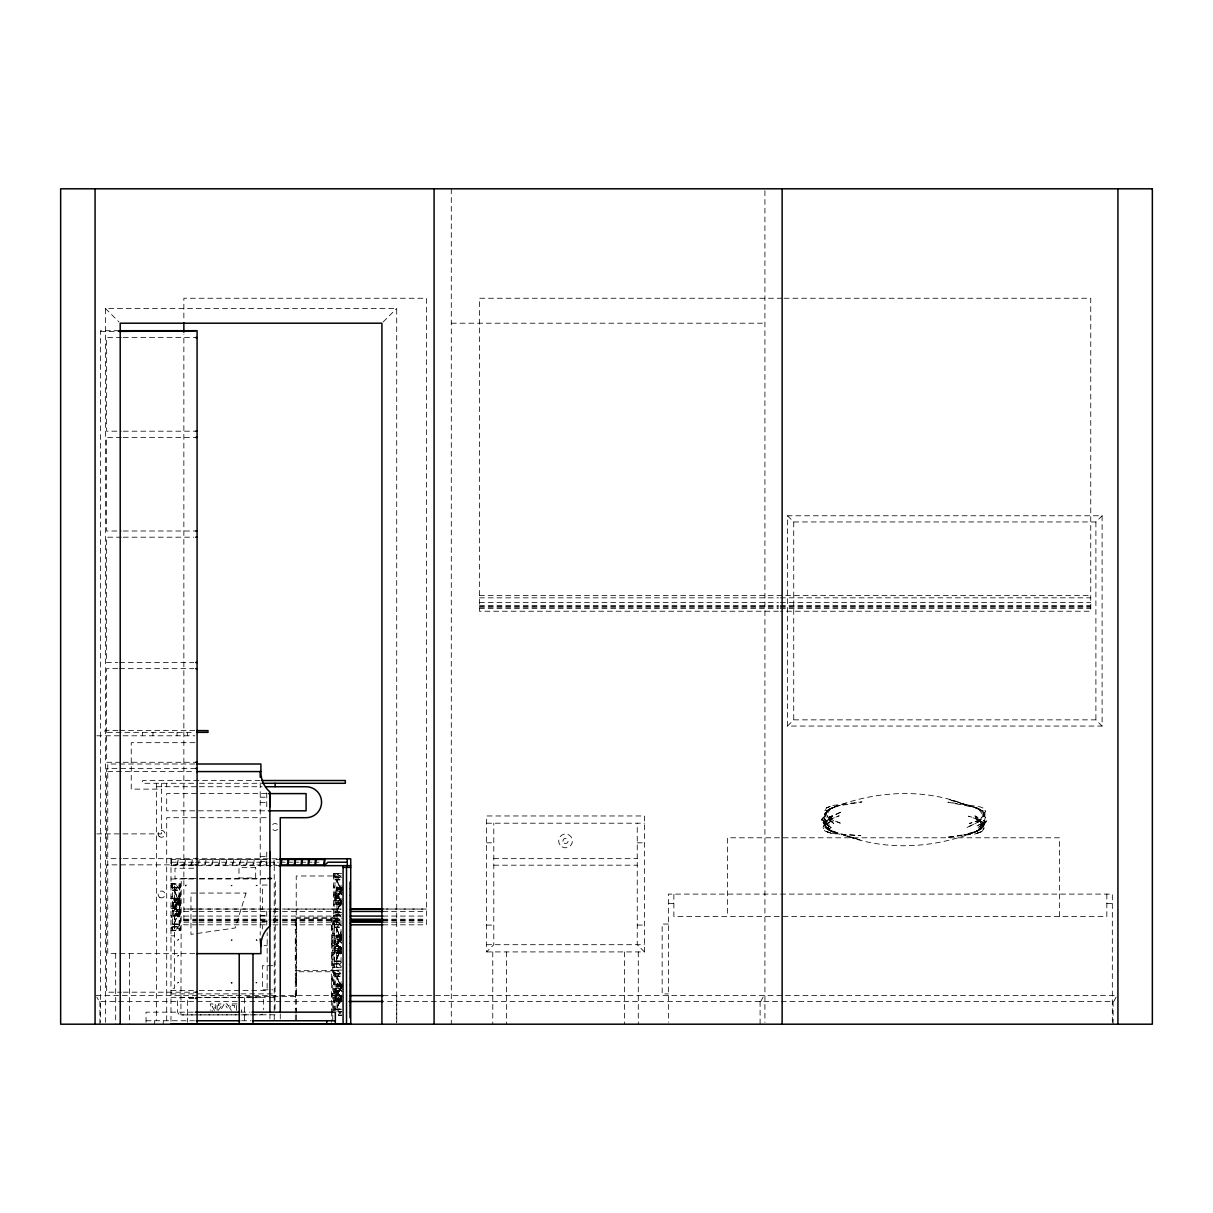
<?xml version="1.0" encoding="UTF-8"?>
<svg xmlns="http://www.w3.org/2000/svg" width="1213" height="1213" viewBox="0 0 1213 1213"><rect width="100%" height="100%" fill="white"/><g stroke="black" fill="none" stroke-linecap="round" stroke-linejoin="round"><path stroke-width="0.75" stroke-dasharray="5 3.75" d="M295.32 1013.113L295.32 917.255L332.741 917.255L332.756 1013.113M296.427 1012.961L296.427 971.749L331.665 971.749L331.665 1012.961M396.712 995.63L396.712 1022.407L396.712 308.405L105.41 308.405L105.41 1022.301M275.048 1009.11L275.351 878.515M192.261 859.471L191.715 864.975L194.808 864.975M273.622 864.975L274.168 859.471M178.432 939.544L177.659 940.302L178.447 939.544M231.077 885.52L232.108 885.247L231.258 885.899M256.14 885.672L257.171 885.247L256.17 885.672M829.267 829.707L832.967 831.436C827.084 829.616 819.488 822.945 825.765 816.956L824.628 821.519L824.901 824.84L826.356 826.735L821.656 820.519L824.749 815.924L822.035 819.472L829.54 826.402L821.777 819.275L826.159 812.786L825.158 814.53L825.31 820.625C820.731 814.499 828.767 809.283 833.74 807.418L829.722 808.889L840.184 805.28L833.013 806.827L862.003 801.899L833.437 805.371L826.538 807.813L824.582 811.558L827.933 817.001L826.189 813.635L827.933 810.542L832.315 807.858L826.235 811.027L824.506 814.166L826.235 817.517L833.149 822.171L830.132 820.716L826.493 814.772L830.844 808.358C873.709 791.088 923.032 787.555 966.443 805.023L948.43 799.352L976.359 807.858L983.364 811.512L985.123 814.651L983.364 818.002L976.359 822.611L979.346 821.171L983.015 815.257L978.603 808.798C982.333 811.527 988.079 816.167 983.713 821.11L983.864 815.03L986.973 819.791L983.986 823.324L986.578 819.973L986.851 821.034L981.908 827.205L983.318 825.325L983.455 819.245C987.761 825.204 979.498 830.026 974.888 831.875L978.603 829.935L977.784 830.95C934.935 848.281 885.551 851.678 842.14 834.271L860.199 839.942L831.769 832.027L843.566 834.483L860.881 835.712L831.83 833.483L824.901 830.996L823.081 827.236L825.447 822.96L831.299 818.441L826.857 821.808L825.083 825.174L826.857 828.282L831.314 831.375L826.326 828.115L839.169 833.619C834.013 830.996 825.659 831.163 823.506 824.643L825.265 821.292L832.27 816.683L829.267 818.123L825.613 824.036L830.01 830.496L832.27 831.436L828.722 829.95L831.299 830.996M983.864 828.6L984.031 827.736C981.969 820.943 974.782 817.729 968.444 816.182L978.891 819.791L982.06 822.02L976.298 818.896L980.695 822.293L982.439 825.659L980.695 828.752L976.207 831.815L968.444 834.013L963.835 834.847L977.996 830.693L968.444 834.013L946.625 837.395L975.191 833.922L982.075 831.481L983.864 828.6L982.97 828.979M821.656 820.519L821.777 819.275M179.721 910.372L174.46 923.123A27.05 8.84 84 0 0 177.037 927.248L177.083 927.323A27.414 8.961 84 0 0 179.721 929.325L179.721 885.096A24.836 9.037 87.4 0 0 177.234 886.93L176.78 887.537A24.594 8.946 87.4 0 0 174.46 892.692M341.202 966.139A29.703 9.264 84 0 1 339.018 964.32L338.958 964.259A28.445 8.885 84 0 1 336.38 960.135L340.989 948.884L334.394 948.824L334.394 967.701M232.092 940.136L231.016 940.136L232.092 939.848M257.065 940.257L256.125 939.711L256.974 940.378M256.004 982.5L257.05 982.773L255.973 982.909M341.338 917.058A26.686 8.991 83.8 0 1 339.61 915.557L339.549 915.497A26.322 8.87 83.8 0 1 336.971 911.509L340.914 902.184M340.989 935.572L336.38 946.458L336.38 943.259L341.641 951.098L336.38 943.487L341.641 950.583L336.38 943.669L341.641 950.097L336.38 943.911L340.747 948.687M341.641 934.01L336.38 946.428L340.898 936.436M340.944 1013.401A26.686 8.991 83.8 0 1 339.655 1012.203L339.61 1012.142A26.322 8.87 83.8 0 1 337.032 1008.155L340.974 998.845M341.641 947.277L336.38 959.559L341.641 947.368M341.49 887.992L336.971 898.302L336.971 895.209L341.353 901.987M342.293 989.717L337.032 977.723L340.792 986.26L337.032 994.948L337.032 991.855L341.414 998.633M342.233 886.263L336.971 898.257L341.49 889.174M340.792 986.351L337.032 994.918L340.792 987.321M340.792 999.194L337.032 1007.609L342.293 995.737L337.032 1007.017L340.792 999.057M341.111 931.736A23.456 6.717 -76.4 0 0 339.124 936.588L338.67 937.892A22.577 6.459 -76.4 0 0 336.38 946.246L341.641 934.768M341.49 888.598L336.971 898.257L342.233 886.991M340.792 986.866L337.032 994.918L342.293 983.637M336.38 946.337L340.898 937.027M179.706 893.663A23.608 7.081 -76.4 0 0 177.204 899.576L176.749 900.895A23.608 7.081 -76.4 0 0 174.46 909.234L179.994 898.408L179.721 916.255L173.504 916.255L173.504 898.166L179.994 898.408M341.187 885.172A23.138 7.142 -76 0 0 339.716 888.75L339.261 890.024A22.88 7.066 -76 0 0 336.971 898.09L342.233 887.673L336.031 887.673M341.247 981.817A23.138 7.142 -76 0 0 339.776 985.396L339.322 986.669A22.88 7.066 -76 0 0 337.032 994.736L342.293 984.319L336.077 984.334M174.46 909.189L179.721 899.136L174.46 908.992L179.721 899.758L174.46 908.749L179.994 900.986M340.762 937.816L336.38 946.201L341.641 935.466L335.44 935.466M760.778 1001.483L763.887 995.63M1116.127 997.101L1113.807 1001.483L385.021 1001.483M341.641 936.133L336.38 945.988L340.762 938.301M983.167 816.334L984.971 813.028L981.772 817.486L983.546 814.12L981.772 811.012L977.314 808.298L979.058 809.056M336.971 898.045L341.353 889.933M337.032 994.69L341.414 986.594M825.447 822.96L823.081 827.236M342.233 888.31L336.971 897.847L341.353 890.403M342.293 984.971L337.032 994.493L341.414 987.048M983.728 815.333L985.532 811.194L983.713 808.298L979.922 806.797L947.853 802.172L977.299 807.919L965.063 804.81C966.7 802.551 995.024 817.137 978.118 808.54L979.588 809.253L969.445 805.675M341.641 936.754L336.38 945.746L340.762 938.726M342.233 888.917L336.971 897.605L341.353 890.827M342.293 985.563L337.032 994.251L341.414 987.473A23.062 1.001 67.5 0 1 339.807 983.743L339.352 982.575A23.472 1.016 67.5 0 1 337.032 976.374M341.641 937.331L336.38 945.443L341.641 937.846L335.44 937.816M342.233 889.463L336.971 897.302L341.187 891.449M342.293 986.124L337.032 993.963L341.247 988.095M341.641 937.846L336.38 945.079L341.641 938.331L336.38 944.669L340.732 939.696M218.204 1010.368L221.843 1005.441L218.385 1005.441L218.385 1003.924L224.269 1003.924L220.63 1010.338M342.233 889.978L336.971 896.968L341.187 891.737M342.293 986.624L337.032 993.614L341.247 988.398M177.689 956.056L178.463 955.298L177.705 956.056M178.447 982.272L177.674 983.046L178.432 982.272M231.91 982.439L230.955 982.818L231.91 983.212M231.88 983.212L231.895 982.439M173.504 900.819L179.721 900.819L174.46 908.082L179.721 901.744M179.721 908.385L174.46 913.616L174.46 930.204A34.313 10.659 -82.5 0 0 179.721 924.913M342.233 890.433L336.971 896.574L341.323 891.752M342.293 987.079L337.032 993.22L341.384 988.398M340.717 946.549L336.38 950.613L336.38 967.201A36.906 10.947 -82.5 0 0 341.217 962.606M341.308 898.393L336.971 902.305L336.971 918.347A33.388 10.705 -82.3 0 0 341.369 914.526M341.369 995.039L337.032 998.966L337.032 1011.657M383.141 321.976L396.712 308.405M486.58 951.917L644.482 951.917L644.482 815.97L486.58 815.97L486.58 951.917L493.797 944.7L493.797 823.202M787.525 726.056L793.727 719.855L1095.9 719.855L1102.101 726.056L1102.101 515.768L787.525 515.768L787.525 726.056L1102.101 726.056M787.525 515.768L793.727 521.954L1095.9 521.954L1102.101 515.768M176.795 905.034L174.46 907.218A26.079 4.23 72 0 0 177.037 914.405L177.083 914.541A26.383 4.276 72 0 0 179.721 920.788M338.715 942.046L336.38 944.214A24.942 3.851 72 0 0 338.958 951.401L339.018 951.553A25.943 4.003 72 0 0 341.202 956.799M339.306 894.026L336.971 896.119A25.397 4.245 71.4 0 0 339.549 903.063L339.61 903.215A25.716 4.306 71.4 0 0 341.338 907.309M339.367 990.672L337.032 992.78A25.397 4.245 71.4 0 0 339.61 999.724L339.655 999.861A25.716 4.306 71.4 0 0 340.944 1002.939M179.994 914.845L173.504 915.042M179.721 889.508A27.202 8.142 80 0 0 177.083 886.112L177.037 886.051A27.459 8.218 80 0 0 174.46 884.717L174.46 900.819L179.721 906.035L174.46 900.819L179.994 898.712M339.018 923.108L338.958 923.063A29.946 8.552 80 0 0 336.38 921.713L336.38 937.816L341.641 943.047L336.38 937.816L340.732 935.466M179.721 914.329L174.46 916.255M186.029 885.02L185.741 886.081L185.998 885.02M179.994 913.434L173.504 913.616M981.256 828.585L976.298 831.436L977.996 830.693M341.338 877.696A26.474 8.173 79.6 0 0 339.61 875.725L339.549 875.68A26.701 8.248 79.6 0 0 336.971 874.376L336.971 889.948L342.233 894.997L336.971 889.948L341.323 887.673M340.944 973.766A26.474 8.173 79.6 0 0 339.655 972.386L339.61 972.326A26.701 8.248 79.6 0 0 337.032 971.037L337.032 986.594L342.293 991.643L337.032 986.594L341.384 984.334M174.46 900.819L179.721 898.317L174.46 909.341L174.46 906.263L179.721 914.102L174.46 906.475L179.721 913.571L174.46 906.672L179.721 912.676M336.38 937.816L341.641 935.314L338.73 936.466M340.717 952.053L336.38 953.266M179.994 911.615L172.276 911.615M336.971 889.948L342.233 887.522M337.032 986.594L342.293 984.183M341.308 903.7L336.971 904.868M341.369 1000.346L337.032 1001.513M824.749 810.693L825.644 810.314M826.538 807.813L830.253 806.327M176.81 899.455L179.721 898.317L173.504 898.469M179.994 909.492L172.276 909.356M260.234 1014.826L260.689 1014.826A3.442 3.442 0 0 0 262.342 1014.129M333.56 873.648L334.985 873.633M171.048 883.943L172.473 883.943M332.969 920.955L334.394 920.94M333.62 970.294L335.046 970.294M265.95 878.53L181.253 878.637L180.919 1014.917L239.492 1014.856M275.033 1014.796L180.919 1014.917A3.442 3.442 0 0 1 177.629 1011.415L177.629 1001.089A3.442 3.442 0 0 1 181.071 997.647L235.731 997.647M782.264 298.246L479.453 298.246L479.453 611.231L778.473 611.231M784.144 298.246L1090.745 298.246L1090.745 611.231L780.368 611.231M451.297 323.204L764.918 323.204M119.071 330.709L100.376 330.709L100.376 1022.301M100.376 331.407L119.071 331.407M121.421 337.578L106.562 337.578L106.562 431.191L121.421 431.191M123.286 337.578L195.702 337.578M123.286 431.191L195.702 431.191M121.421 437.393L106.562 437.393L106.562 531.006L121.421 531.006M123.286 437.393L195.702 437.393M123.286 531.006L195.702 531.006M121.421 537.192L106.562 537.192L106.562 662.48L117.706 662.48M123.286 537.192L193.853 537.192M479.453 595.477L1090.745 595.477M479.453 597.827L778.473 597.827M780.368 597.827L1090.745 597.827M479.453 602.497L778.473 602.497M780.368 602.497L1090.745 602.497M479.453 605.636L778.473 605.636M780.368 605.636L1090.745 605.636M479.453 606.485L778.473 606.485M780.368 606.485L1090.745 606.485M479.453 607.228L778.473 607.228M780.368 607.228L1090.745 607.228M479.453 608.608L778.473 608.608M780.368 608.608L1090.745 608.608M119.571 662.48L193.853 662.48M117.706 668.666L106.562 668.666L106.562 762.28L121.421 762.28M119.571 668.666L193.853 668.666M117.888 730.62L104.743 730.62L104.743 732.349L194.853 732.349M119.769 730.62L194.853 730.62M96.828 735.791L194.914 735.791M194.914 742.674L131.247 742.674L131.247 789.132L161.526 789.132L161.526 833.877L96.828 833.877M123.286 762.28L195.702 762.28M194.732 764.008L107.745 764.008L107.745 953.645L194.732 953.645M195.702 768.481L106.562 768.481L106.562 858.652L121.421 858.652M107.745 771.574L194.732 771.574M260.067 780.52L142.603 780.52L142.603 783.28L197.537 783.28M199.432 783.28L260.067 783.28M156.371 786.721L197.492 786.721M199.387 786.721L261.856 786.721M266.526 793.605L166.697 793.605L166.697 810.815L266.526 810.815M260.219 797.214L266.754 797.214M260.219 802.384L266.754 802.384M266.193 817.698L166.697 817.698L166.697 1020.755M486.58 823.202L644.482 823.202M486.58 842.823L493.797 842.823M637.25 842.823L644.482 842.823M260.219 856.408L266.754 856.408M123.286 858.652L278.277 858.789M493.797 858.652L637.25 858.652M170.988 859.471L177.462 859.471L176.916 864.975L170.988 864.975M281.052 859.471L274.866 859.471L274.32 864.975L280.506 864.975M260.219 861.579L266.754 861.579M170.988 862.216L193.58 862.216M195.46 862.216L266.996 862.216M268.877 862.216L278.277 862.216M280.173 862.216L285.813 862.216M287.693 862.216L298.989 862.216M300.869 862.216L312.166 862.216M314.046 862.216L321.581 862.216M195.702 864.854L106.562 864.854L106.562 992.189L121.421 992.189M493.797 865.187L637.25 865.187M170.988 865.657L278.277 865.657M193.762 868.25L174.99 868.25L174.99 878.576L193.762 878.576M341.596 873.436L333.56 873.436L333.56 918.817L341.596 918.817M333.56 873.906L341.126 873.906M333.56 875.316L334.985 875.331M333.56 875.65L334.803 875.65M341.202 875.983L296.23 875.983L296.23 996.449L244.617 996.449L244.617 1022.15M333.56 876.423L334.803 876.423M333.56 876.832L341.596 876.832M334.985 877.484L341.596 877.484M170.988 878.985L197.385 878.985M199.281 878.985L267.148 878.985M334.985 879.44L341.596 879.44M334.985 879.971L341.596 879.971M170.988 883.352L174.627 883.352L174.627 988.261L170.988 988.261M171.048 883.731L180.51 883.731L180.51 930.689L171.048 930.689M171.048 884.216L180.51 884.216M267.148 885.02L262.402 885.02L262.402 909.113M171.048 885.687L172.473 885.687M179.084 885.687L180.51 885.687M171.048 886.021L172.276 886.021M333.56 886.127L334.803 886.127M171.048 886.824L172.276 886.824M171.048 887.249L180.51 887.249M172.473 887.37L179.084 887.37M333.56 887.522L334.803 887.385M342.233 887.385L336.031 887.385L336.031 904.868L342.233 904.868M172.473 887.916L179.084 887.916M333.56 888.007L334.803 888.007M336.031 888.553L341.308 888.553L336.971 887.385L340.474 888.629M172.473 889.933L179.084 889.933M336.031 889.948L340.474 889.948M172.473 890.494L179.084 890.494M341.596 891.676L334.803 891.873L336.031 892.025M334.803 892.465L336.031 892.404M334.803 893.071L336.031 893.162M336.031 893.86L342.233 893.86M334.803 893.951L336.031 894.042M333.56 895.027L336.031 895.088M334.803 896.18L342.233 896.119M171.048 896.862L172.276 896.862M334.803 897.165L336.031 897.165L333.56 897.211M171.048 898.166L172.276 898.166M334.803 898.196L336.031 898.196M171.048 898.317L172.276 898.317M334.803 898.302L342.233 898.393M171.048 898.818L172.276 898.818M334.803 899.182L336.031 899.091M173.504 899.379L179.994 899.591M334.803 899.773L336.031 899.834M334.803 900.213L336.031 900.213L334.803 900.38M334.985 900.577L342.233 900.501M336.031 902.305L342.233 902.305L336.971 895.603L341.187 900.577M172.473 902.608L179.994 902.806M172.276 902.972L173.504 902.806M172.276 903.367L173.504 903.427M668.363 903.397L673.867 903.397M1106.832 903.397L1112.336 903.397M336.031 903.7L342.233 903.7M172.276 904.14L173.504 904.049M333.56 904.246L334.803 904.246M333.56 904.731L334.803 904.731M336.031 904.564L341.308 904.564L336.971 902.305L342.233 904.716M333.56 904.868L334.803 904.868M173.504 905.065L172.276 905.065L179.994 904.928M172.276 906.02L173.504 906.02M171.048 906.081L173.504 906.126M333.56 906.126L334.803 906.126M172.276 907.279L179.994 907.218M172.276 908.294L173.504 908.294M171.048 908.34L173.504 908.416M197.128 909.037L183.86 909.037L341.171 909.083L282.417 909.037M199.023 909.037L271.045 909.037M272.94 909.037L280.521 909.037M172.276 910.993L173.504 911.054M172.276 911.448L173.504 911.479M183.86 911.418L197.128 911.418M199.023 911.418L271.045 911.418M272.94 911.418L280.521 911.418M282.417 911.418L341.171 911.418M382.853 911.418L426.445 911.418M334.985 912.282L341.596 912.282M336.971 912.585L341.596 912.585M334.985 912.813L341.596 912.813M334.985 914.769L341.596 914.769M334.985 915.299L341.596 915.299M171.048 915.603L172.276 915.603M260.219 915.618L266.754 915.618M333.56 915.406L341.596 915.406M333.56 915.83L334.803 915.83M173.504 915.951L179.994 916.012M183.86 916.073L197.128 916.073M199.023 916.073L271.045 916.073M272.94 916.073L280.521 916.073M282.417 916.073L341.171 916.073M382.853 916.073L426.445 916.073M333.56 916.603L334.803 916.603M333.56 916.922L334.985 916.922M171.048 917.559L172.276 917.559M333.56 918.347L341.505 918.347M183.86 919.211L197.128 919.211M199.023 919.211L271.045 919.211M272.94 919.211L280.521 919.211M282.417 919.211L341.171 919.211M382.853 919.211L426.445 919.211M183.86 920.06L197.128 920.06M199.023 920.06L271.045 920.06M272.94 920.06L280.521 920.06M282.417 920.06L341.171 920.06M382.853 920.06L426.445 920.06M183.86 920.803L197.128 920.803M199.023 920.803L271.045 920.803M272.94 920.803L280.521 920.803M282.417 920.803L341.171 920.803M382.853 920.803L426.445 920.803M332.969 921.228L340.535 921.228M267.148 921.592L262.433 921.592L262.433 929.006M183.86 922.198L197.128 922.198M199.023 922.198L271.045 922.198M272.94 922.198L280.521 922.198M282.417 922.198L341.171 922.198A26.959 9.386 87.4 0 0 339.155 923.942L338.7 924.549A25.731 8.946 87.4 0 0 336.38 929.689M382.853 922.198L426.445 922.198M332.969 922.684L334.394 922.684M332.969 923.017L334.197 923.017L334.197 965.412L332.969 965.412M172.473 923.927L179.084 923.927M332.969 923.836L334.197 923.836M174.46 924.245L179.084 924.245M668.363 924.048L662.162 924.048L662.162 993.917L668.363 993.917M172.473 924.488L179.084 924.488M332.969 924.261L341.005 924.367M197.128 924.822L183.86 924.822L183.86 334.182M199.023 924.822L271.045 924.822M272.94 924.822L280.521 924.822M282.417 924.822L341.171 924.822M382.853 924.822L426.445 924.822L426.445 298.246L183.86 298.246L183.86 320.945M486.58 925.079L493.797 925.079M637.25 925.079L644.482 925.079M172.473 926.505L179.084 926.505M334.394 926.944L341.005 926.944M171.048 927.172L180.51 927.172M334.394 927.49L341.005 927.49M171.048 927.596L172.276 927.596M171.048 928.4L172.276 928.4M171.048 928.733L172.473 928.733M179.084 928.733L180.51 928.733M332.741 929.279L331.649 929.279L331.649 924.913M171.048 930.204L180.51 930.204M332.969 933.858L334.197 933.858M332.969 935.314L334.197 935.162M341.641 935.162L335.44 935.162L335.44 953.266L341.641 953.266M170.988 935.814L174.627 935.814M332.969 935.814L334.197 935.814M335.44 936.375L341.641 936.375M341.641 939.696L334.197 939.817L335.44 939.954M332.741 940.211L331.649 940.211L331.649 944.578L332.741 944.578M334.197 941.152L335.44 941.061M335.44 941.879L341.641 941.879M334.197 941.955L335.44 942.061M332.969 943.077L335.44 943.138M335.44 944.154L334.197 944.154L341.641 944.214M486.58 944.7L644.482 944.7M332.969 945.352L335.44 945.291M264.009 945.685L267.194 945.685M334.197 946.474L335.44 946.367M335.44 946.549L341.641 946.549M334.197 947.277L335.44 947.368M334.197 948.475L335.44 948.445M334.197 948.611L341.641 948.733M335.44 950.613L341.641 950.613M335.44 952.053L341.641 952.053M332.969 952.614L334.197 952.614M335.44 952.948L341.641 952.948M332.969 953.115L334.197 953.266M332.969 954.57L334.197 954.57M332.741 955.51L331.649 955.51L331.649 959.877L332.741 959.877M334.394 960.939L341.005 960.939M336.38 961.242L341.005 961.242M334.394 961.484L341.005 961.484M334.394 963.501L341.005 963.501M332.969 964.168L341.005 964.168M332.969 964.593L334.197 964.593M272.773 965.7L262.448 965.7L262.448 989.793L272.773 989.793M332.969 965.73L334.394 965.73M332.969 967.201L340.914 967.201M341.657 970.082L333.62 970.082L333.62 1013.568M295.32 970.658L332.756 970.658M333.62 970.552L341.187 970.552M295.32 970.809L296.412 970.809L296.412 918.347L331.649 918.347L331.649 970.809L332.741 970.809M333.62 971.977L335.046 971.977M333.62 972.295L334.849 972.295L334.849 1010.626M333.62 973.084L334.849 973.084M333.62 973.478L341.657 973.493M335.046 973.599L341.657 973.599M335.046 974.13L341.657 974.13M335.046 976.086L341.657 976.086M335.046 976.617L341.657 976.617M333.62 982.773L334.849 982.773M333.62 984.031L334.849 984.031M342.293 984.031L336.077 984.031L336.077 1001.513M333.62 984.168L334.849 984.168M333.62 984.668L334.849 984.668M336.077 985.199L341.369 985.199L337.032 984.031L340.535 985.274M336.077 986.594L340.535 986.594M341.657 988.322L335.046 988.322L335.046 970.082M334.849 988.686L336.077 988.656M334.849 989.126L336.077 989.065M334.849 989.732L336.077 989.808M170.988 990.445L197.385 990.445M199.281 990.445L267.148 990.445L267.194 932.721M334.849 990.703L342.293 990.505M333.62 991.688L336.077 991.612M334.849 991.734L336.077 991.734M123.286 992.189L195.702 992.189M336.077 992.719L334.849 992.719L342.293 992.78M170.988 993.887L274.244 993.887M333.62 993.872L336.077 993.932M334.849 994.857L342.293 995.039M96.1 995.63L341.308 995.63M382.99 995.63L1116.9 995.63M334.849 995.828L336.077 995.828M334.849 996.495L336.077 996.434M336.077 996.874L334.849 996.904L342.293 997.147M170.988 997.329L193.519 997.329M195.399 997.329L249.833 997.329M251.713 997.329L274.244 997.329M237.612 997.647L260.825 997.693A3.442 3.442 0 0 1 263.661 1000.786L263.661 1009.686M194.05 998.39L187.454 998.39L187.454 1022.347M336.077 998.966L342.293 998.966M336.077 1000.346L342.293 1000.346M333.62 1000.892L334.849 1000.892M336.077 1001.225L341.369 1001.225L337.032 998.966L342.293 1001.377M342.293 1001.513L99.193 1001.483L96.873 997.101M333.62 1002.787L334.849 1002.787M237.172 1003.924L229.924 1003.924L228.469 1006.32L227.043 1003.924L224.739 1003.924L227.21 1007.867M295.32 1008.898L296.427 1008.898L296.427 1013.264M331.665 1008.898L332.756 1008.898L332.756 1013.264M335.046 1008.928L341.657 1008.928M337.032 1009.231L341.657 1009.231M335.046 1009.459L341.657 1009.459M338.351 1011.415L341.657 1011.415M193.367 1012.158L146.045 1012.158L146.045 1024.197M240.69 1012.158L250.151 1012.158M338.351 1012.067L341.657 1011.945M241.372 1014.856L260.234 1014.856M338.533 1014.993L341.566 1014.993M338.351 1015.463L341.657 1015.463M146.045 1020.755L194.353 1020.755M241.63 1020.755L251.091 1020.755M179.721 916.103L174.46 913.616L179.721 916.103L177.022 915.118M338.943 952.114L341.641 953.115L336.38 950.613L340.717 952.948M179.721 900.091L174.46 898.166L179.721 900.091L177.007 898.53M338.927 935.541L336.38 935.162L341.641 937.103L338.927 935.541L340.717 936.375M984.713 810.8L985.532 811.194M823.081 828.115L823.915 828.494M339.322 891.646L341.323 893.86M339.382 988.292L341.384 990.505M105.41 308.405L118.965 321.976M644.482 951.917L637.25 944.7L637.25 823.202M342.233 901.395L336.971 895.831L342.233 901.82M342.293 998.056L337.032 992.492L342.293 998.466M338.73 939.575L340.732 941.879M341.641 949.673L336.38 944.214L340.717 948.733M341.247 997.222L337.032 992.249L342.293 998.921M176.81 902.578L179.721 906.035M341.187 900.895L336.971 895.421L342.233 903.336M341.247 997.556L337.032 992.067L342.293 999.982M341.187 901.304L336.971 895.421L341.187 901.289A23.426 5.504 -61 0 0 336.971 911.494M341.247 997.965L337.032 992.067L341.247 997.935A23.426 5.504 -61 0 0 337.032 1008.139M341.641 951.674L336.38 943.35L341.641 952.296M174.46 906.338L179.721 915.284L174.46 906.232M231.365 1010.505L229.651 1007.791L232.138 1003.924L232.168 1005.441L234.503 1005.441L234.503 1010.247M340.762 950.279L336.38 943.259L340.762 950.78M342.233 903.928L336.971 895.209L341.353 902.472M342.293 1000.589L337.032 991.855L341.414 999.118M214.443 1010.474L212.154 1006.335L212.154 1011.854M336.971 881.078L342.233 893.071L336.971 879.713A23.472 1.016 67.5 0 0 339.291 885.93L339.761 887.097A23.062 1.001 67.5 0 0 341.217 890.767M340.989 939.469L336.38 928.642L341.641 941.045M179.721 904.155L174.46 890.236A24.23 1.016 68.2 0 0 176.78 896.665L177.234 897.878A23.669 1.001 68.2 0 0 179.721 904.307M340.974 986.624L337.032 976.374M341.641 941.152L336.38 927.232A24.427 0.97 68.2 0 0 338.7 933.661L339.155 934.874A22.759 0.91 68.2 0 0 341.126 939.984M1113.109 1001.483L1113.109 1024.197M1112.336 1022.316L1112.336 894.102L668.363 894.102L668.363 1022.316M1106.832 894.102L1106.832 916.467L673.867 916.467L673.867 894.102M1095.9 521.954L1095.9 719.855M1059.525 916.467L1059.525 837.789L727.406 837.789L727.406 916.467M793.727 521.954L793.727 719.855M764.918 190.699L764.918 1022.407M760.096 1001.483L760.096 1024.197M638.281 951.917L638.281 1024.197M624.513 951.917L624.513 1024.197M506.534 951.917L506.534 1024.197M492.766 951.917L492.766 1024.197M451.297 188.803L451.297 1024.197M341.005 920.728L341.005 939.605L334.394 939.605L334.394 920.728M341.005 948.824L341.005 967.701L332.969 967.701L332.969 920.728M335.046 997.222L335.046 1013.568M334.985 873.436L334.985 918.817M332.756 1014.963L332.756 1022.347M331.665 1011.081L331.665 1022.316M296.412 924.913L296.412 929.279L295.32 929.279L295.32 924.913M296.427 1014.826L296.427 1022.316M295.32 1014.963L295.32 1022.347M280.264 1013.871L280.264 1019.041M274.244 865.657L274.244 1013.325M274.244 1015.099L274.244 1022.21M269.938 1013.871L269.938 1020.755M266.754 792.923L266.754 806.69M266.754 852.117L266.754 865.885M266.754 911.312L266.754 925.079M260.219 782.87L260.219 935.132M241.478 1009.762L241.478 1011.854M236.49 1005.441L236.49 1011.854M217.127 1010.277L217.127 1003.924L215.292 1003.924L215.292 1008.473L212.775 1003.924L210.334 1003.924L210.334 1010.277M187.348 732.349L187.348 735.791M179.084 883.731L179.084 902.608M179.084 911.812L179.084 930.689M177.022 732.349L177.022 735.791M172.473 883.731L172.473 930.689M171.685 859.471L171.503 864.975M170.988 858.789L170.988 1023.984M166.697 783.28L166.697 786.721M163.255 1020.755L163.255 1024.197M161.526 783.28L161.526 786.721M156.371 783.28L156.371 1020.755M154.642 1020.755L154.642 1024.197M152.929 732.349L152.929 735.791M142.603 732.349L142.603 735.791M129.427 953.645L129.427 1024.197M115.675 953.645L115.675 1024.197M99.891 1001.483L99.891 1024.197M337.032 978.739A23.82 8.931 87.3 0 1 339.352 973.766L339.807 973.175A24.154 9.067 87.3 0 1 341.262 971.871M340.989 1011.763A33.388 10.705 -82.3 0 1 338.336 1014.341M336.395 960.105A23.714 5.17 -61.9 0 1 341.065 948.278M339.018 923.108A28.885 8.248 80 0 1 341.202 925.807M174.46 923.108A24.154 5.534 -61.9 0 1 179.721 910.129M336.971 882.094A23.82 8.931 87.3 0 1 339.291 877.12L339.761 876.529A24.154 9.067 87.3 0 1 341.217 875.225M277.534 829.419A3.442 3.442 0 0 1 272.667 829.419M272.667 824.552A3.442 3.442 0 0 1 277.534 824.552M178.159 859.471L177.598 864.975L184.149 864.975L184.694 859.471L178.159 859.471M185.377 859.471L184.831 864.975L191.032 864.975L191.578 859.471L185.377 859.471M199.144 859.471L198.598 864.975L204.785 864.975L205.346 859.471L199.144 859.471M206.028 859.471L205.482 864.975L211.668 864.975L212.23 859.471L206.028 859.471M212.912 859.471L212.366 864.975L218.552 864.975L219.113 859.471L212.912 859.471M219.796 859.471L219.25 864.975L225.436 864.975L225.997 859.471L219.796 859.471M226.679 859.471L226.134 864.975L232.32 864.975L232.881 859.471L226.679 859.471M233.563 859.471L233.017 864.975L239.204 864.975L239.765 859.471L233.563 859.471M240.447 859.471L239.901 864.975L246.087 864.975L246.648 859.471L240.447 859.471M247.331 859.471L246.785 864.975L252.971 864.975L253.532 859.471L247.331 859.471M254.214 859.471L253.669 864.975L259.855 864.975L260.416 859.471L254.214 859.471M261.098 859.471L260.552 864.975L266.739 864.975L267.3 859.471L261.098 859.471M246.027 893.071L235.246 927.96L190.972 934.359L190.972 893.071L246.027 893.071M179.721 897.014L174.46 909.462L179.721 897.014M342.233 899.091L336.971 910.948L342.233 899.182M982.121 824.522L977.784 830.95L978.497 830.162L975.464 831.875L978.694 830.511L982.075 828.024L977.147 831.208L968.444 834.013L978.891 830.405L982.378 828.267L984.122 825.128L982.378 821.777L975.464 817.122L978.497 818.578L982.121 824.522M830.01 816.986L829.192 817.85L842.171 811.542L829.04 817.153L832.967 815.439L830.01 816.986M979.422 821.444L966.473 827.751L979.422 821.444M982.939 822.914L976.056 826.356L982.939 822.914M983.607 823.991L977.193 828.07L983.607 823.991M983.97 823.218L979.073 826.857L983.97 823.218M828.722 819.336L825.522 821.535L830.496 818.199L828.722 819.336M829.935 808.783L826.235 811.027L831.466 808.085L829.935 808.783M983.121 826.553L977.162 830.056L983.121 826.553M828.691 822.641L824.901 824.855L831.223 821.171L828.691 822.641M831.314 818.896L829.571 819.654L839.169 815.773L831.314 818.896M982.075 831.481L975.191 833.922L982.075 831.481M979.892 819.958L969.445 823.521L979.892 819.958M255.685 867.644L238.976 867.644L238.976 877.969L255.685 877.969L255.685 867.644M426.445 909.037L382.853 909.037L426.445 909.083M173.504 910.281L172.276 910.281L173.504 910.372M172.276 916.118L171.048 916.118L172.276 916.255M296.412 940.211L295.32 940.211L295.32 944.578L296.412 944.578L296.412 940.211M335.44 940.378L334.197 940.378L335.44 940.439M335.44 947.99L334.197 947.99L335.44 948.05M296.412 955.51L295.32 955.51L295.32 959.877L296.412 959.877L296.412 955.51M296.427 978.3L295.32 978.3L295.32 982.666L296.427 982.666L296.427 978.3M332.756 978.3L331.665 978.3L331.665 982.666L332.756 982.666L332.756 978.3M296.427 993.599L295.32 993.599L295.32 997.965L296.427 997.965L296.427 993.599M332.756 993.599L331.665 993.599L331.665 997.965L332.756 997.965L332.756 993.599M831.83 833.483L824.901 830.996L831.83 833.483M829.358 824.279L825.871 822.444L829.358 824.279M840.184 823.111L830.617 819.184L840.184 823.111M830.496 830.753L825.613 827.539L830.496 830.753M979.573 809.859L975.646 807.858L979.422 809.829M830.162 828.782L824.885 826.068L823.309 822.414L824.885 826.068L830.162 828.782M829.207 826.387L824.916 823.506L831.223 827.615L828.009 825.719L829.207 826.387M977.784 817.441L974.888 815.879L978.603 818.305L977.784 817.441M833.725 823.415L830.01 820.989L833.725 823.415M984.729 815.181L983.667 813.226L985.32 816.88L984.729 815.181M562.089 846.886A6.884 6.884 0 0 0 572.415 840.927A6.884 6.884 0 0 0 562.089 834.969A6.884 6.884 0 0 0 562.089 846.886M564.242 843.156A2.578 2.578 0 0 0 568.109 840.927A2.578 2.578 0 0 0 564.242 838.699A2.578 2.578 0 0 0 564.242 843.156M159.1 836.303A3.442 3.442 0 0 0 164.862 834.756A3.442 3.442 0 0 0 160.647 830.541A3.442 3.442 0 0 0 159.1 836.303M159.813 897.423A3.442 3.442 0 0 0 164.968 894.451A3.442 3.442 0 0 0 159.813 891.464A3.442 3.442 0 0 0 159.813 897.423"/><path stroke-width="1.5" d="M280.506 864.975L281.052 859.471M325.114 858.789L324.25 865.657L327.935 862.216L347.282 862.216M267.83 878.53L271.591 878.515M118.98 330.709L197.082 330.709L197.082 1024.197M119.071 331.407L195.702 330.709M195.702 337.578L197.082 337.578M195.702 431.191L197.082 431.191M195.702 437.393L197.082 437.393M195.702 531.006L197.082 531.006M195.702 537.192L197.082 537.192M195.702 662.48L197.082 662.48M195.702 668.666L197.082 668.666M196.733 730.62L207.999 730.62L207.999 732.349L196.733 732.349M195.702 762.28L197.082 762.28M196.612 764.008L260.901 764.008L260.901 771.574A25.989 25.989 0 0 0 269.862 791.877L269.938 1012.158M195.702 768.481L197.082 768.481M196.612 771.574L260.901 771.574M261.963 780.52L345.311 780.52L345.311 783.28L261.963 783.28M265.647 786.721L306.085 786.721A15.481 15.481 0 0 1 321.566 802.202A15.481 15.481 0 0 1 306.085 817.698L280.264 817.698L280.264 1012.158M268.407 793.605L306.085 793.605L306.085 810.815L268.407 810.815M195.702 858.652L197.082 858.652M279.642 858.789L350.724 858.789L350.724 1023.984L170.988 1023.984M195.702 864.854L197.082 864.854M278.838 865.657L350.724 865.657M343.082 867.386L350.724 867.386M350.633 911.418L382.853 911.418M350.633 916.073L382.853 916.073M350.633 919.211L382.853 919.211M350.633 920.06L382.853 920.06M350.633 920.803L382.853 920.803M350.633 922.198L382.853 922.198M350.633 924.822L382.853 924.822M269.862 926.11A25.989 25.989 0 0 0 260.901 946.413L260.219 938.892M196.612 953.645L260.901 953.645L260.901 946.413M195.702 992.189L197.082 992.189M349.875 995.63L382.99 995.63M195.702 998.39L197.082 998.39M349.056 1001.483L383.141 1001.483M195.263 1012.158L238.794 1012.158M252.046 1012.158L335.334 1012.158L335.334 1024.197M196.248 1020.755L239.749 1020.755M252.986 1020.755L335.334 1020.755M1117.931 188.803L1117.931 1024.197M782.127 188.803L782.127 1024.197M434.087 188.803L434.087 1024.197M381.913 1024.197L381.913 323.204L120.208 323.204L120.208 1024.197M350.041 882.109L350.041 888.31M350.041 888.993L350.041 895.194M350.041 895.876L350.041 902.078M350.041 902.76L350.041 908.962M350.041 909.644L350.041 915.845M350.041 916.528L350.041 922.729M350.041 923.411L350.041 929.613M350.041 930.295L350.041 936.497M350.041 937.179L350.041 943.365M350.041 944.063L350.041 950.249M350.041 950.947L350.041 957.133M350.041 957.83L350.041 964.017M350.041 964.714L350.041 970.9M350.041 971.598L350.041 977.784M350.041 978.482L350.041 984.668M350.041 985.35L350.041 991.552M350.041 992.249L350.041 998.435M350.041 999.133L350.041 1005.319M350.041 1006.017L350.041 1012.203M350.041 1012.9L350.041 1017.783M347.282 858.789L347.282 865.657M346.524 867.386L346.524 1023.984M343.082 865.657L343.082 1023.984M326.737 1020.755L326.737 1024.197M275.108 783.28L275.108 786.721M270.196 792.923L270.196 806.69M270.196 852.117L270.196 865.885M270.196 911.312L270.196 925.079M260.219 771.574L260.219 777.215M252.986 953.645L252.986 1024.197M239.219 953.645L239.219 1024.197M183.86 322.84L183.86 332.286M95.069 188.803L95.069 1024.197M281.75 859.471L281.204 864.975L287.39 864.975L287.936 859.471L281.75 859.471M288.633 859.471L288.088 864.975L294.274 864.975L294.82 859.471L288.633 859.471M295.517 859.471L294.956 864.975L301.158 864.975L301.703 859.471L295.517 859.471M302.401 859.471L301.84 864.975L308.041 864.975L308.587 859.471L302.401 859.471M309.285 859.471L308.724 864.975L314.925 864.975L315.471 859.471L309.285 859.471M316.168 859.471L315.607 864.975L323.659 864.975L324.341 859.471L316.168 859.471M1152.35 188.803L60.65 188.803L60.65 1024.197L1152.35 1024.197L1152.35 188.803M382.853 909.037L350.633 909.037L382.853 909.083"/></g></svg>
